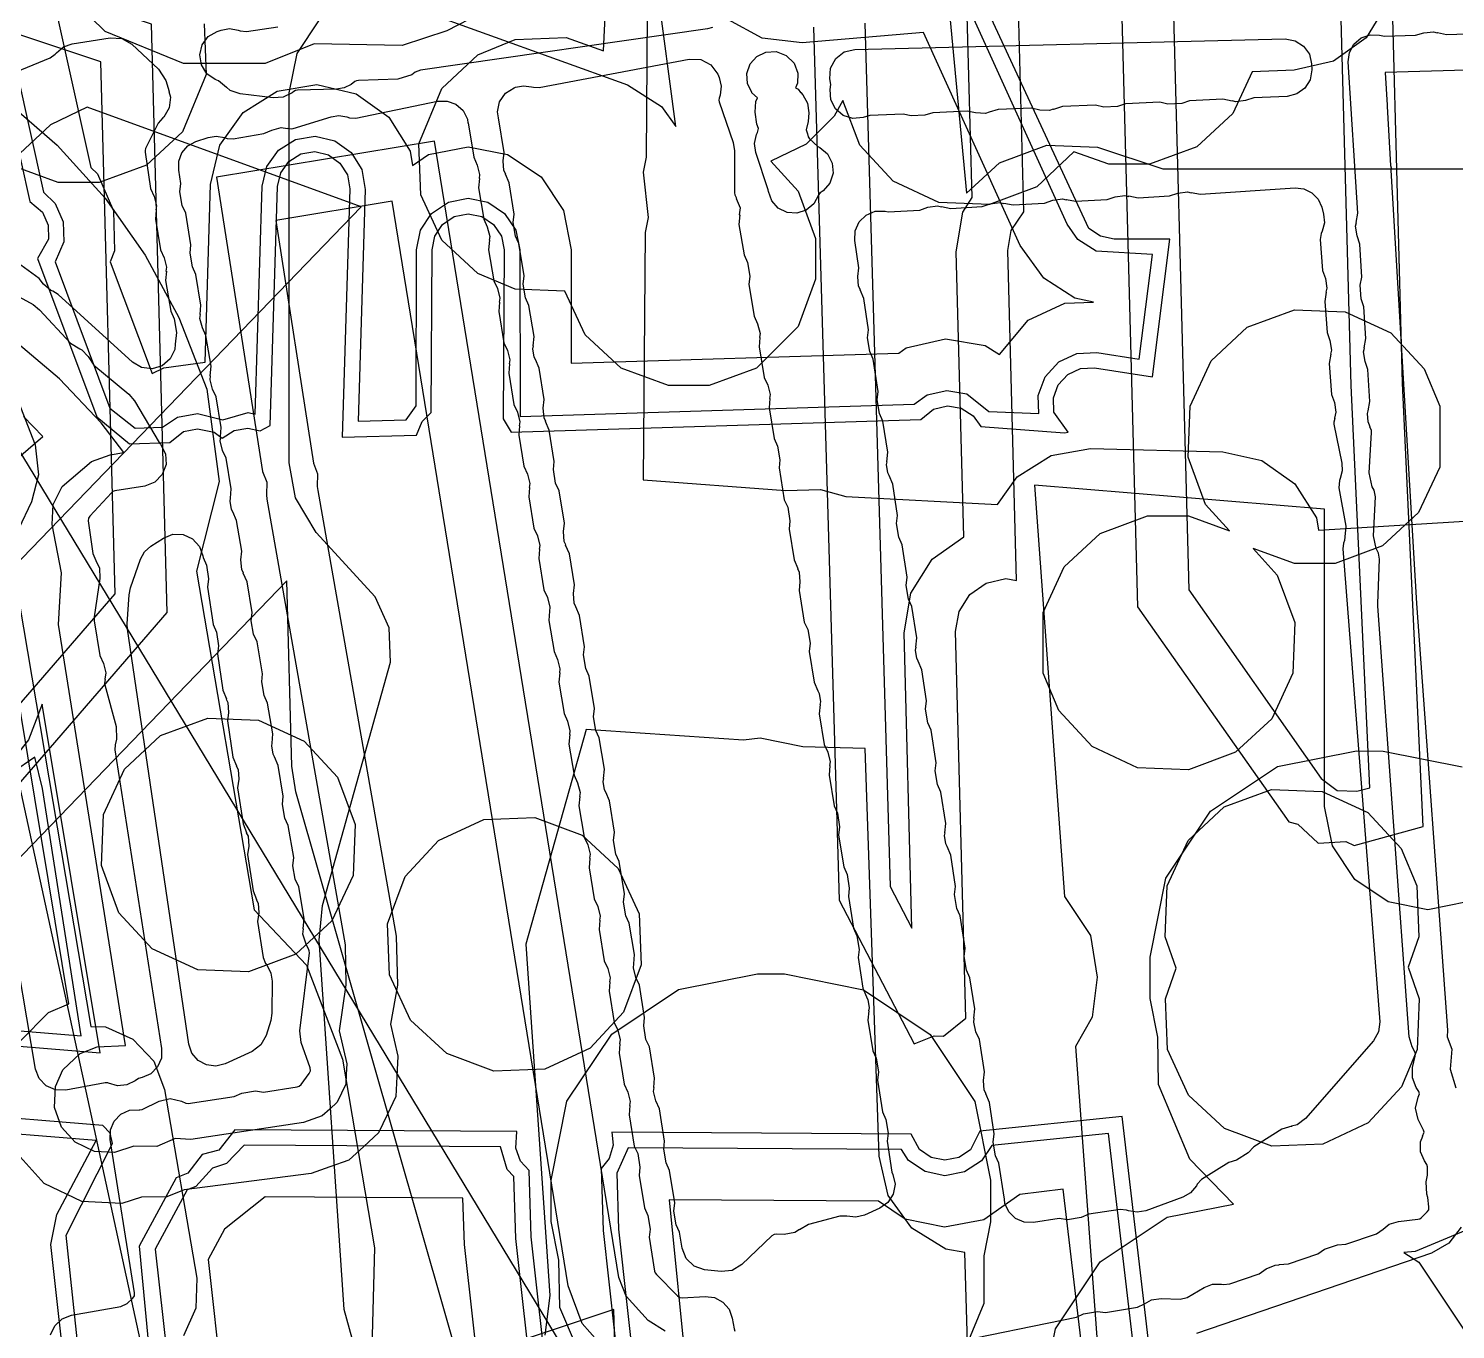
# Model space of a CAD drawing. Header units: metres. Extents: x 17722 to 17999, y 13535 to 15917.
# Drawn here: x 17746.73 to 17774.4, y 15858.62 to 15883.84 of the extents above; entities that cross this region are included whole.
import ezdxf

# ---------------------------------------------------------------- set-up
doc = ezdxf.new("R2010")
doc.units = ezdxf.units.M
doc.layers.add('AI_GREENING_EXCLUSIONS', color=1, linetype='Continuous')
doc.layers.add('AI_GREENING_LAWN', color=82, linetype='Continuous')

msp = doc.modelspace()

# ---------------------------------------------------------------- linework, layer by layer
at = {"layer": 'AI_GREENING_EXCLUSIONS'}
for points in [[(17758.756, 15888.823), (17758.708, 15881.349), (17758.647, 15881.058), (17758.747, 15880.179), (17758.686, 15879.888), (17758.649, 15875.089), (17761.408, 15874.882), (17762.088, 15874.903), (17762.576, 15874.77), (17765.524, 15874.616), (17765.9, 15875.148), (17766.559, 15875.565), (17767.324, 15875.699), (17769.89, 15875.635), (17770.651, 15875.464), (17771.289, 15875.015), (17771.707, 15874.356), (17771.748, 15874.115), (17786.562, 15875.025)], [(17761.95, 15883.87), (17762.448, 15866.945), (17763.907, 15864.16), (17764.291, 15864.312), (17764.475, 15864.306), (17764.909, 15864.652), (17764.709, 15872.151), (17764.775, 15872.536), (17764.983, 15872.866), (17765.301, 15873.091), (17765.682, 15873.178), (17765.89, 15873.142), (17765.719, 15879.54), (17765.785, 15879.925), (17766.035, 15880.285), (17765.838, 15887.658)], [(17762.947, 15883.942), (17763.44, 15867.205), (17763.862, 15866.401), (17763.709, 15872.125), (17763.841, 15872.894), (17764.257, 15873.554), (17764.867, 15873.985), (17764.719, 15879.514), (17764.851, 15880.283), (17765.027, 15880.563), (17764.839, 15887.631)], [(17767.838, 15887.711), (17768.24, 15872.631), (17771.17, 15868.459), (17771.349, 15868.413), (17771.741, 15868.048), (17772.275, 15868.081), (17772.442, 15868.002), (17773.777, 15868.371), (17773.378, 15876.965), (17773.183, 15884.281)], [(17768.837, 15887.738), (17769.232, 15872.959), (17771.802, 15869.299), (17772.108, 15869.071), (17772.489, 15869.053), (17772.741, 15869.122), (17772.379, 15876.919), (17772.183, 15884.254)], [(17745.172, 15887.591), (17746.748, 15880.486), (17746.996, 15880.278), (17747.106, 15880.028), (17747.112, 15879.755), (17746.898, 15879.38), (17748.049, 15876.311), (17748.682, 15875.79), (17749.464, 15875.814), (17749.732, 15876.027), (17750, 15876.08), (17750.326, 15876.013), (17750.48, 15875.9), (17750.712, 15876.048), (17750.981, 15876.095), (17751.22, 15876.041), (17751.413, 15876.145), (17751.557, 15880.776), (17751.619, 15881.042), (17751.778, 15881.264), (17752.009, 15881.409), (17752.279, 15881.454), (17752.545, 15881.392), (17752.767, 15881.233), (17752.912, 15881.002), (17752.957, 15880.732), (17752.807, 15875.916), (17754.254, 15875.96), (17754.361, 15876.225), (17754.536, 15876.396), (17754.553, 15879.549), (17754.606, 15879.817), (17754.758, 15880.044), (17754.985, 15880.196), (17755.253, 15880.249), (17755.52, 15880.196), (17755.748, 15880.044), (17755.899, 15879.817), (17755.953, 15879.549), (17755.931, 15876.275), (17756.088, 15876.016), (17764.031, 15876.258), (17764.282, 15876.463), (17764.549, 15876.524), (17764.819, 15876.479), (17765.05, 15876.335), (17765.2, 15876.124), (17766.824, 15876.004), (17766.889, 15876.014), (17766.617, 15876.406), (17766.606, 15876.679), (17766.7, 15876.935), (17766.884, 15877.136), (17767.132, 15877.251), (17767.405, 15877.263), (17768.528, 15877.088), (17768.866, 15879.76), (17767.785, 15879.76), (17767.517, 15879.813), (17767.29, 15879.965), (17764.893, 15885.132)], [(17745.486, 15887.559), (17747.016, 15880.666), (17747.242, 15880.45), (17747.399, 15880.093), (17747.408, 15879.703), (17747.243, 15879.315), (17748.305, 15876.481), (17748.791, 15876.094), (17749.327, 15876.11), (17749.617, 15876.304), (17750, 15876.38), (17750.492, 15876.257), (17750.989, 15876.395), (17751.12, 15876.365), (17751.258, 15880.785), (17751.346, 15881.165), (17751.572, 15881.483), (17751.903, 15881.689), (17752.288, 15881.754), (17752.668, 15881.666), (17752.986, 15881.439), (17753.192, 15881.108), (17753.257, 15880.723), (17753.117, 15876.226), (17754.054, 15876.254), (17754.246, 15876.524), (17754.253, 15879.549), (17754.329, 15879.932), (17754.545, 15880.256), (17754.87, 15880.473), (17755.253, 15880.549), (17755.635, 15880.473), (17755.96, 15880.256), (17756.176, 15879.932), (17756.253, 15879.549), (17756.26, 15876.322), (17763.905, 15876.555), (17764.159, 15876.736), (17764.54, 15876.824), (17764.925, 15876.76), (17765.352, 15876.418), (17766.324, 15876.376), (17766.309, 15876.725), (17766.443, 15877.091), (17766.708, 15877.379), (17767.061, 15877.543), (17767.451, 15877.559), (17768.269, 15877.432), (17768.526, 15879.46), (17767.434, 15879.524), (17767.078, 15879.753), (17766.875, 15880.046), (17764.707, 15884.816)], [(17746.53, 15887.472), (17747.934, 15881.145), (17748.061, 15881.024), (17748.375, 15880.309), (17748.392, 15879.529), (17748.31, 15879.317), (17749.122, 15877.153), (17749.35, 15877.261), (17750.151, 15877.37), (17750.258, 15880.816), (17750.434, 15881.577), (17750.888, 15882.212), (17751.55, 15882.625), (17752.319, 15882.753), (17753.08, 15882.577), (17753.715, 15882.124), (17754.128, 15881.462), (17754.173, 15881.187), (17754.487, 15881.397), (17755.253, 15881.549), (17756.018, 15881.397), (17756.667, 15880.963), (17757.1, 15880.314), (17757.253, 15879.549), (17757.253, 15877.352), (17763.605, 15877.546), (17763.749, 15877.648), (17764.51, 15877.824), (17765.279, 15877.695), (17765.557, 15877.522), (17766.118, 15878.186), (17766.826, 15878.515), (17767.384, 15878.538), (17767.02, 15878.612), (17766.42, 15878.999), (17765.964, 15879.633), (17764.088, 15883.761), (17761.732, 15883.566), (17760.956, 15883.654), (17760.293, 15884.016)], [(17746.679, 15886.646), (17747.429, 15886.682), (17758.341, 15882.746), (17759.002, 15882.332), (17759.279, 15881.942), (17758.923, 15884.621), (17758.972, 15885.4), (17759.317, 15886.1), (17759.903, 15886.615), (17760.641, 15886.867), (17761.42, 15886.817), (17761.73, 15886.665), (17762.327, 15886.843), (17763.103, 15886.763), (17763.79, 15886.392), (17764.282, 15885.787), (17764.505, 15885.039), (17764.918, 15880.648), (17765.558, 15881.237), (17766.475, 15881.578), (17767.462, 15881.539), (17768.728, 15881.118), (17775.82, 15881.118)], [(17753.052, 15858.256), (17752.848, 15859.009), (17752.36, 15866.164), (17752.429, 15866.839), (17753.75, 15871.555), (17753.72, 15872.219), (17753.448, 15872.825), (17752.308, 15874.072), (17751.904, 15874.74), (17751.784, 15875.421), (17751.784, 15882.592), (17751.937, 15883.357), (17752.37, 15884.006), (17753.019, 15884.44), (17753.838, 15884.581), (17753.853, 15886.199), (17748.293, 15885.252), (17747.513, 15885.273), (17746.801, 15885.592), (17746.264, 15886.159)], [(17742.934, 15885.744), (17750.815, 15849.538)], [(17755.495, 15884.133), (17754.841, 15883.798), (17753.973, 15883.513), (17752.269, 15883.547), (17751.317, 15883.165), (17749.733, 15883.165), (17748.211, 15883.785), (17747.067, 15884.908)], [(17743.647, 15865.858), (17749.416, 15872.521), (17749.111, 15883.927), (17746.427, 15884.816)], [(17773.082, 15884.325), (17772.67, 15883.663), (17772.036, 15883.208), (17771.276, 15883.031), (17770.464, 15883.004), (17770.086, 15882.196), (17769.387, 15881.549), (17768.47, 15881.208), (17767.678, 15881.208), (17767.003, 15881.448), (17766.285, 15880.773), (17765.368, 15880.432), (17764.382, 15880.471), (17763.5, 15880.88), (17762.853, 15881.579), (17762.521, 15882.447), (17762.353, 15882.141), (17761.813, 15881.601), (17761.123, 15881.272), (17761.653, 15880.69), (17761.994, 15879.773), (17761.994, 15878.981), (17761.653, 15878.064), (17760.847, 15877.258), (17759.93, 15876.917), (17759.138, 15876.917), (17758.221, 15877.258), (17757.522, 15877.905), (17757.129, 15878.749), (17756.167, 15878.788), (17755.444, 15879.09), (17754.745, 15879.737), (17754.336, 15880.619), (17754.297, 15881.605), (17754.745, 15882.681), (17755.444, 15883.328), (17756.167, 15883.63), (17757.153, 15883.669), (17757.881, 15883.407), (17757.92, 15884.203)], [(17743.194, 15866.862), (17748.406, 15872.882), (17748.13, 15883.198), (17746.403, 15883.77)], [(17750.132, 15883.934), (17750.171, 15882.948), (17749.71, 15881.841), (17749.011, 15881.194), (17748.094, 15880.853), (17747.302, 15880.853), (17746.385, 15881.194)], [(17764.512, 15846.042), (17741.813, 15883.459)], [(17764.512, 15846.042), (17741.813, 15883.459)], [(17781.348, 15883.23), (17773.04, 15882.991), (17773.078, 15882.357), (17773.082, 15882.342), (17773.079, 15882.326), (17773.147, 15881.182), (17773.158, 15881.137), (17773.152, 15881.093), (17773.647, 15872.691), (17774.253, 15864.424), (17774.243, 15864.292), (17774.332, 15864.051), (17774.3, 15863.665), (17774.414, 15863.305)], [(17746.134, 15882.565), (17747.279, 15881.58), (17748.209, 15880.549), (17748.987, 15879.447), (17749.643, 15878.236), (17750.183, 15876.851), (17750.421, 15875.062), (17749.986, 15873.323), (17751.102, 15866.757), (17752.117, 15865.685), (17752.814, 15863.862), (17753.438, 15860.204), (17753.384, 15858.254)], [(17736.475, 15863.088), (17753.178, 15880.382), (17747.861, 15882.315), (17747.154, 15881.973), (17738.474, 15873.874)], [(17759.077, 15858.586), (17758.746, 15858.793), (17758.316, 15859.263), (17758.179, 15859.629), (17754.6, 15881.658), (17750.37, 15880.96), (17751.267, 15875.254), (17751.346, 15875.044), (17751.339, 15874.799), (17751.351, 15874.718), (17751.351, 15874.718), (17752.869, 15866.077), (17752.882, 15865.298), (17752.752, 15864.408), (17752.898, 15863.767), (17752.898, 15863.767), (17752.898, 15863.767), (17752.898, 15863.767), (17752.889, 15863.572), (17752.879, 15863.378), (17752.879, 15863.378), (17752.879, 15863.378), (17752.796, 15863.201), (17752.713, 15863.025), (17752.713, 15863.025), (17752.713, 15863.025), (17752.569, 15862.893), (17752.424, 15862.762), (17752.424, 15862.762), (17752.424, 15862.762), (17752.241, 15862.696), (17752.057, 15862.63), (17752.057, 15862.63), (17752.057, 15862.63), (17752.057, 15862.63), (17749.873, 15862.302), (17749.571, 15862.319), (17749.212, 15862.168), (17748.765, 15862.176), (17748.391, 15862.049), (17748.002, 15862.069), (17747.629, 15862.249), (17747.364, 15862.543), (17747.227, 15862.925), (17747.248, 15863.33), (17747.39, 15863.651), (17747.729, 15863.972), (17748.058, 15864.097), (17748.604, 15864.128), (17747.304, 15872.285), (17747.366, 15873.286), (17747.184, 15874.223), (17747.206, 15874.612), (17747.376, 15874.964), (17747.945, 15875.445), (17748.312, 15875.579), (17748.574, 15875.619), (17748.132, 15876.196), (17747.325, 15877.048), (17746.41, 15877.826)], [(17758.06, 15858.065), (17757.465, 15858.737), (17757.192, 15859.468), (17753.776, 15880.494), (17751.523, 15880.116), (17752.255, 15875.415), (17752.333, 15875.209), (17752.325, 15874.963), (17752.337, 15874.886), (17753.855, 15866.245), (17753.882, 15865.296), (17753.746, 15864.54), (17753.887, 15863.916), (17753.887, 15863.916), (17753.887, 15863.916), (17753.887, 15863.916), (17753.868, 15863.526), (17753.85, 15863.136), (17753.85, 15863.136), (17753.85, 15863.136), (17753.684, 15862.783), (17753.517, 15862.43), (17753.517, 15862.43), (17753.517, 15862.43), (17753.229, 15862.168), (17752.94, 15861.905), (17752.94, 15861.905), (17752.94, 15861.905), (17752.573, 15861.773), (17752.206, 15861.641), (17752.206, 15861.641), (17752.206, 15861.641), (17752.206, 15861.641), (17749.743, 15861.327), (17749.409, 15861.188), (17748.92, 15861.185), (17748.536, 15861.06), (17747.757, 15861.099), (17747.032, 15861.447), (17746.505, 15862.03)], [(17746.482, 15876.734), (17746.854, 15875.77), (17746.922, 15875.189), (17746.783, 15874.666), (17746.281, 15873.604)], [(17746.577, 15875.565), (17747, 15875.931), (17746.626, 15876.321)], [(17774.631, 15866.911), (17773.866, 15866.758), (17773.1, 15866.911), (17772.451, 15867.344), (17772.018, 15867.993), (17771.866, 15868.758), (17771.866, 15874.521), (17766.236, 15874.985), (17766.822, 15867.012), (17767.327, 15866.255), (17767.454, 15865.447), (17767.359, 15864.674), (17767.036, 15864.103), (17767.865, 15852.832)], [(17755.294, 15857.233), (17751.908, 15869.045), (17751.831, 15869.543), (17751.736, 15873.131), (17739.913, 15860.89), (17739.914, 15854.172)], [(17746.542, 15872.72), (17747.937, 15864.492), (17748.218, 15864.485), (17748.752, 15864.246), (17749.155, 15863.821), (17749.364, 15863.274), (17749.988, 15859.616), (17749.971, 15859.03), (17749.733, 15858.496)], [(17746.561, 15864.21), (17747.11, 15864.763), (17747.506, 15864.934), (17746.316, 15872.128)], [(17745.363, 15864.206), (17748.114, 15863.98), (17746.992, 15870.74), (17746.727, 15870.05), (17746.559, 15869.835)], [(17765.068, 15853.965), (17764.887, 15860.115), (17764.52, 15860.175), (17763.857, 15860.586), (17763.401, 15861.22), (17763.223, 15861.98), (17762.954, 15869.881), (17761.745, 15869.917), (17760.915, 15870.085), (17760.596, 15870.044), (17757.54, 15870.254), (17756.374, 15866.092), (17756.838, 15859.281), (17756.738, 15858.507)], [(17745.366, 15864.506), (17747.744, 15864.312), (17746.997, 15869.108), (17746.851, 15869.713), (17746.414, 15869.416)], [(17766.342, 15857.1), (17766.646, 15858.631), (17767.514, 15859.928), (17768.811, 15860.796), (17770.1, 15861.052), (17770.1, 15861.052), (17769.251, 15861.922), (17768.647, 15863.367), (17768.631, 15864.287), (17768.482, 15865.037), (17768.482, 15865.839), (17768.786, 15867.37), (17769.654, 15868.667), (17770.951, 15869.535), (17772.482, 15869.839), (17773.004, 15869.834), (17774.535, 15869.53)], [(17747.794, 15857.282), (17747.456, 15860.447), (17748.354, 15862.225), (17748.31, 15862.425), (17748.167, 15862.571), (17745.323, 15862.806)], [(17769.975, 15845.4), (17767.937, 15862.747), (17765.18, 15862.465), (17764.998, 15862.102), (17764.77, 15861.952), (17764.502, 15861.9), (17764.234, 15861.955), (17764.008, 15862.108), (17763.845, 15862.404), (17758.038, 15862.444), (17758.065, 15862.194), (17757.987, 15861.932), (17757.833, 15861.743), (17757.87, 15860.541), (17758.204, 15857.554)], [(17747.496, 15857.249), (17747.158, 15860.264), (17747.272, 15860.85), (17748.04, 15862.281), (17745.309, 15862.506)], [(17756.813, 15857.398), (17756.476, 15860.413), (17756.434, 15861.7), (17756.269, 15861.88), (17756.176, 15862.137), (17756.199, 15862.456), (17750.728, 15862.493), (17750.418, 15862.097), (17750.092, 15862.013), (17749.815, 15861.648), (17749.587, 15861.56), (17748.872, 15860.236), (17749.162, 15857.166)], [(17756.515, 15857.365), (17756.178, 15860.38), (17756.137, 15861.588), (17756.013, 15861.724), (17755.882, 15862.158), (17750.908, 15862.192), (17750.568, 15861.838), (17750.294, 15861.744), (17749.974, 15861.394), (17749.802, 15861.328), (17749.181, 15860.176), (17749.483, 15857.471)], [(17769.643, 15845.678), (17767.674, 15862.419), (17765.412, 15862.187), (17765.209, 15861.888), (17764.883, 15861.674), (17764.5, 15861.6), (17764.118, 15861.679), (17763.795, 15861.898), (17763.658, 15862.106), (17758.356, 15862.142), (17758.136, 15861.649), (17758.17, 15860.562), (17758.502, 15857.587)], [(17768.492, 15847.025), (17766.796, 15861.337), (17765.953, 15861.237), (17765.259, 15860.747), (17764.493, 15860.6), (17763.729, 15860.757), (17763.211, 15861.109), (17759.153, 15861.136), (17759.496, 15857.698)], [(17755.521, 15857.254), (17755.184, 15860.269), (17755.15, 15861.163), (17751.316, 15861.189), (17750.528, 15860.567), (17750.209, 15859.976), (17750.477, 15857.583)], [(17774.514, 15860.601), (17774.277, 15860.292), (17773.939, 15860.096), (17769.38, 15858.544)], [(17775.066, 15860.735), (17773.621, 15860.131), (17773.406, 15860.115), (17773.692, 15859.923), (17774.56, 15858.626)], [(17758.306, 15851.261), (17758.079, 15859.005), (17753.239, 15857.385)]]:
    msp.add_lwpolyline(points, dxfattribs=at)
for points in [[(17769.559, 15874.616), (17769.218, 15875.533), (17769.257, 15876.519), (17769.666, 15877.401), (17770.365, 15878.048), (17771.282, 15878.389), (17772.268, 15878.35), (17773.15, 15877.941), (17773.797, 15877.242), (17774.099, 15876.519), (17774.099, 15875.339), (17773.69, 15874.457), (17772.991, 15873.81), (17772.074, 15873.469), (17771.282, 15873.469), (17770.482, 15873.761), (17770.947, 15873.245), (17771.288, 15872.328), (17771.249, 15871.342), (17770.84, 15870.46), (17770.141, 15869.813), (17769.224, 15869.472), (17768.238, 15869.511), (17767.356, 15869.92), (17766.709, 15870.619), (17766.407, 15871.342), (17766.407, 15872.522), (17766.816, 15873.404), (17767.515, 15874.051), (17768.432, 15874.392), (17769.224, 15874.392), (17770.024, 15874.1), (17769.559, 15874.616)], [(17752.718, 15869.326), (17753.059, 15868.409), (17753.02, 15867.423), (17752.611, 15866.541), (17751.912, 15865.894), (17750.995, 15865.553), (17750.009, 15865.592), (17749.127, 15866.001), (17748.48, 15866.7), (17748.139, 15867.617), (17748.178, 15868.603), (17748.587, 15869.485), (17749.286, 15870.132), (17750.203, 15870.473), (17751.189, 15870.434), (17752.071, 15870.025), (17752.718, 15869.326)], [(17769.919, 15868.749), (17770.836, 15869.09), (17771.822, 15869.051), (17772.704, 15868.642), (17773.351, 15867.943), (17773.653, 15867.22), (17773.692, 15866.234), (17773.487, 15865.642), (17773.7, 15865.031), (17773.661, 15864.045), (17773.359, 15863.322), (17772.712, 15862.623), (17771.83, 15862.214), (17770.844, 15862.175), (17769.927, 15862.516), (17769.228, 15863.163), (17768.819, 15864.045), (17768.78, 15865.031), (17768.985, 15865.623), (17768.772, 15866.234), (17768.811, 15867.22), (17769.22, 15868.102), (17769.919, 15868.749)], [(17757.463, 15868.205), (17758.162, 15867.558), (17758.571, 15866.676), (17758.61, 15865.69), (17758.269, 15864.773), (17757.622, 15864.074), (17756.74, 15863.665), (17755.754, 15863.626), (17754.837, 15863.967), (17754.138, 15864.614), (17753.729, 15865.496), (17753.69, 15866.482), (17754.031, 15867.399), (17754.678, 15868.098), (17755.56, 15868.507), (17756.546, 15868.546), (17757.463, 15868.205)], [(17759.335, 15865.212), (17760.866, 15865.516), (17761.388, 15865.511), (17762.919, 15865.207), (17764.216, 15864.339), (17765.084, 15863.042), (17765.388, 15861.511), (17765.388, 15860.705), (17765.257, 15860.046), (17765.257, 15859.121), (17764.594, 15857.535), (17763.45, 15856.412), (17762.005, 15855.808), (17760.344, 15855.792), (17758.822, 15856.412), (17757.678, 15857.535), (17757.031, 15859.044), (17757.015, 15859.964), (17756.866, 15860.714), (17756.866, 15861.516), (17757.17, 15863.047), (17758.038, 15864.344), (17759.335, 15865.212)]]:
    msp.add_lwpolyline(points, close=True, dxfattribs=at)
at = {"layer": 'AI_GREENING_LAWN'}
for points in [[(17759.996, 15883.862), (17759.893, 15883.836), (17754.332, 15883.033), (17754.228, 15882.992), (17754.16, 15882.946), (17753.892, 15882.858), (17753.125, 15882.835), (17753.09, 15882.829), (17753.058, 15882.812), (17752.984, 15882.758), (17752.85, 15882.689), (17752.702, 15882.663), (17751.94, 15882.644), (17751.903, 15882.637), (17751.87, 15882.619), (17751.838, 15882.594), (17751.665, 15882.509), (17751.473, 15882.496), (17750.83, 15882.575), (17750.635, 15882.642), (17750.567, 15882.704), (17750.564, 15882.7), (17750.408, 15882.826), (17750.348, 15882.852), (17750.184, 15882.965), (17750.078, 15883.134), (17750.046, 15883.33), (17750.093, 15883.524), (17750.212, 15883.684), (17750.384, 15883.784), (17750.46, 15883.811), (17750.625, 15883.838), (17750.625, 15883.838), (17750.79, 15883.809), (17750.834, 15883.793), (17750.954, 15883.782), (17751.561, 15883.876)], [(17764.524, 15858.342), (17767.054, 15858.855), (17767.188, 15858.92), (17767.461, 15858.967), (17767.619, 15858.95), (17768.236, 15859.052), (17768.371, 15859.115), (17768.511, 15859.195), (17768.696, 15859.221), (17769.062, 15859.205), (17769.199, 15859.239), (17769.53, 15859.436), (17769.693, 15859.498), (17769.868, 15859.5), (17769.906, 15859.494), (17770.026, 15859.504), (17770.595, 15859.699), (17770.731, 15859.792), (17770.906, 15859.868), (17770.982, 15859.87), (17770.982, 15859.876), (17771.164, 15859.891), (17771.733, 15860.086), (17771.865, 15860.177), (17772.119, 15860.263), (17772.279, 15860.272), (17772.871, 15860.474), (17773, 15860.562), (17773.119, 15860.658), (17773.3, 15860.714), (17773.672, 15860.755), (17773.711, 15860.765), (17773.743, 15860.788), (17773.856, 15860.897), (17773.885, 15860.942), (17773.89, 15860.996), (17773.866, 15861.177), (17773.847, 15861.241), (17773.834, 15861.482), (17773.86, 15861.614), (17773.859, 15861.773), (17773.85, 15861.819), (17773.804, 15861.887), (17773.729, 15862.064), (17773.726, 15862.256), (17773.77, 15862.367), (17773.763, 15862.37), (17773.795, 15862.445), (17773.784, 15862.483), (17773.682, 15862.693), (17773.631, 15862.908), (17773.678, 15863.124), (17773.709, 15863.191), (17773.693, 15863.233), (17773.642, 15863.311), (17773.568, 15863.499), (17773.574, 15863.701), (17773.626, 15863.921), (17773.629, 15863.964), (17773.615, 15864.005), (17773.567, 15864.096), (17773.508, 15864.296), (17772.899, 15872.639), (17772.898, 15872.696), (17772.933, 15873.552), (17772.909, 15873.67), (17772.866, 15873.758), (17772.815, 15874.003), (17772.855, 15874.762), (17772.825, 15874.893), (17772.79, 15874.955), (17772.729, 15875.227), (17772.778, 15876.01), (17772.775, 15876.048), (17772.745, 15876.118), (17772.749, 15876.119), (17772.71, 15876.213), (17772.7, 15876.376), (17772.714, 15876.43), (17772.712, 15876.431), (17772.745, 15876.61), (17772.704, 15877.228), (17772.65, 15877.384), (17772.623, 15877.572), (17772.641, 15877.647), (17772.634, 15877.648), (17772.667, 15877.828), (17772.627, 15878.445), (17772.574, 15878.597), (17772.557, 15878.864), (17772.59, 15879.022), (17772.549, 15879.663), (17772.495, 15879.819), (17772.468, 15880.007), (17772.486, 15880.082), (17772.479, 15880.083), (17772.513, 15880.262), (17772.326, 15883.193), (17772.348, 15883.375), (17772.435, 15883.538), (17772.575, 15883.657), (17772.749, 15883.718), (17772.933, 15883.713), (17773.028, 15883.692), (17773.632, 15883.71), (17773.789, 15883.759), (17773.978, 15883.779), (17774.052, 15883.759), (17774.054, 15883.765), (17774.232, 15883.726), (17774.835, 15883.744)], [(17746.483, 15882.999), (17747.148, 15883.271), (17747.245, 15883.342), (17747.266, 15883.368), (17747.403, 15883.483), (17747.572, 15883.543), (17748.309, 15883.663), (17748.534, 15883.648), (17748.729, 15883.536), (17749.247, 15883.055), (17749.386, 15882.835), (17749.451, 15882.62), (17749.444, 15882.618), (17749.478, 15882.507), (17749.453, 15882.302), (17749.348, 15882.124), (17749.329, 15882.111), (17749.241, 15882.005), (17748.997, 15881.514), (17748.986, 15881.479), (17748.986, 15881.442), (17749.092, 15880.738), (17749.163, 15880.582), (17749.207, 15880.4), (17749.197, 15880.325), (17749.203, 15880.325), (17749.188, 15880.143), (17749.287, 15879.547), (17749.357, 15879.398), (17749.403, 15879.213), (17749.392, 15879.137), (17749.399, 15879.137), (17749.384, 15878.955), (17749.483, 15878.359), (17749.551, 15878.214), (17749.595, 15877.95), (17749.57, 15877.722), (17749.567, 15877.722), (17749.563, 15877.621), (17749.473, 15877.437), (17749.317, 15877.304), (17749.121, 15877.245), (17748.918, 15877.27), (17748.742, 15877.374), (17747.298, 15878.687), (17747.196, 15878.748), (17747.159, 15878.761), (17747.019, 15878.885), (17746.934, 15878.994), (17746.36, 15879.407)], [(17747.154, 15858.515), (17747.234, 15858.693), (17747.375, 15858.827), (17747.557, 15858.897), (17748.515, 15859.062), (17748.642, 15859.125), (17748.749, 15859.227), (17748.779, 15859.273), (17748.784, 15859.329), (17748.307, 15862.303), (17748.313, 15862.49), (17748.386, 15862.661), (17748.517, 15862.794), (17748.687, 15862.869), (17748.873, 15862.877), (17748.884, 15862.876), (17748.929, 15862.887), (17749.262, 15863.046), (17749.476, 15863.095), (17749.691, 15863.046), (17749.778, 15863.005), (17749.824, 15863.003), (17750.713, 15863.138), (17750.86, 15863.203), (17751.125, 15863.243), (17751.284, 15863.223), (17751.934, 15863.321), (17751.934, 15863.321), (17751.977, 15863.337), (17752.012, 15863.368), (17752.172, 15863.585), (17752.193, 15863.636), (17752.188, 15863.692), (17752.015, 15864.181), (17751.99, 15864.408), (17752.174, 15865.919), (17752.172, 15865.959), (17752.157, 15865.996), (17752.115, 15866.067), (17752.046, 15866.282), (17752.061, 15866.385), (17752.051, 15866.386), (17752.071, 15866.584), (17751.966, 15867.202), (17751.898, 15867.348), (17751.853, 15867.611), (17751.87, 15867.771), (17751.765, 15868.389), (17751.697, 15868.535), (17751.652, 15868.799), (17751.668, 15868.958), (17751.569, 15869.553), (17751.495, 15869.721), (17751.497, 15869.722), (17751.471, 15869.771), (17751.444, 15869.932), (17751.452, 15869.987), (17751.45, 15869.987), (17751.464, 15870.169), (17751.362, 15870.764), (17751.294, 15870.909), (17751.249, 15871.173), (17751.265, 15871.333), (17751.16, 15871.95), (17751.092, 15872.096), (17751.047, 15872.36), (17751.064, 15872.52), (17750.964, 15873.115), (17750.89, 15873.282), (17750.896, 15873.285), (17750.862, 15873.353), (17750.845, 15873.542), (17750.862, 15873.707), (17750.762, 15874.302), (17750.689, 15874.469), (17750.691, 15874.47), (17750.665, 15874.519), (17750.637, 15874.68), (17750.646, 15874.736), (17750.644, 15874.736), (17750.658, 15874.917), (17750.559, 15875.511), (17750.489, 15875.661), (17750.443, 15875.845), (17750.454, 15875.921), (17750.447, 15875.922), (17750.462, 15876.104), (17750.363, 15876.699), (17750.293, 15876.849), (17750.247, 15877.033), (17750.257, 15877.109), (17750.251, 15877.11), (17750.266, 15877.292), (17750.167, 15877.887), (17750.097, 15878.037), (17750.051, 15878.221), (17750.061, 15878.297), (17750.055, 15878.298), (17750.07, 15878.48), (17749.971, 15879.075), (17749.903, 15879.221), (17749.859, 15879.485), (17749.876, 15879.645), (17749.774, 15880.263), (17749.707, 15880.409), (17749.663, 15880.673), (17749.68, 15880.833), (17749.638, 15881.093), (17749.64, 15881.268), (17749.702, 15881.432), (17749.817, 15881.564), (17749.971, 15881.648), (17750.208, 15881.728), (17750.368, 15881.755), (17750.529, 15881.728), (17750.578, 15881.711), (17750.698, 15881.702), (17751.293, 15881.803), (17751.443, 15881.873), (17751.627, 15881.919), (17751.747, 15881.903), (17751.749, 15881.91), (17751.825, 15881.897), (17751.862, 15881.902), (17752.594, 15882.13), (17752.747, 15882.152), (17752.899, 15882.127), (17752.95, 15882.11), (17753.077, 15882.103), (17754.658, 15882.432), (17754.843, 15882.435), (17755.016, 15882.372), (17755.155, 15882.249), (17755.239, 15882.084), (17755.247, 15882.009), (17755.252, 15882.01), (17755.361, 15881.344), (17755.431, 15881.194), (17755.476, 15881.009), (17755.465, 15880.933), (17755.472, 15880.933), (17755.456, 15880.751), (17755.556, 15880.146), (17755.625, 15879.996), (17755.671, 15879.811), (17755.66, 15879.735), (17755.666, 15879.735), (17755.651, 15879.553), (17755.751, 15878.948), (17755.82, 15878.798), (17755.865, 15878.613), (17755.855, 15878.537), (17755.861, 15878.537), (17755.846, 15878.355), (17755.945, 15877.75), (17756.015, 15877.6), (17756.06, 15877.415), (17756.049, 15877.339), (17756.056, 15877.339), (17756.04, 15877.157), (17756.14, 15876.552), (17756.209, 15876.402), (17756.255, 15876.217), (17756.244, 15876.141), (17756.25, 15876.141), (17756.235, 15875.959), (17756.335, 15875.354), (17756.404, 15875.204), (17756.449, 15875.019), (17756.439, 15874.943), (17756.445, 15874.943), (17756.43, 15874.761), (17756.529, 15874.156), (17756.599, 15874.006), (17756.644, 15873.821), (17756.633, 15873.745), (17756.64, 15873.745), (17756.624, 15873.563), (17756.724, 15872.958), (17756.793, 15872.808), (17756.839, 15872.623), (17756.828, 15872.547), (17756.834, 15872.547), (17756.819, 15872.365), (17756.919, 15871.76), (17756.988, 15871.61), (17757.033, 15871.425), (17757.023, 15871.349), (17757.029, 15871.349), (17757.014, 15871.166), (17757.113, 15870.562), (17757.183, 15870.412), (17757.228, 15870.227), (17757.217, 15870.151), (17757.224, 15870.151), (17757.208, 15869.968), (17757.308, 15869.364), (17757.377, 15869.214), (17757.423, 15869.029), (17757.412, 15868.953), (17757.419, 15868.953), (17757.403, 15868.77), (17757.503, 15868.166), (17757.572, 15868.016), (17757.617, 15867.831), (17757.607, 15867.755), (17757.613, 15867.754), (17757.598, 15867.572), (17757.697, 15866.967), (17757.767, 15866.818), (17757.812, 15866.633), (17757.801, 15866.557), (17757.808, 15866.556), (17757.792, 15866.374), (17757.892, 15865.769), (17757.961, 15865.619), (17758.007, 15865.435), (17757.996, 15865.359), (17758.003, 15865.358), (17757.987, 15865.176), (17758.087, 15864.571), (17758.156, 15864.421), (17758.201, 15864.237), (17758.191, 15864.161), (17758.197, 15864.16), (17758.182, 15863.978), (17758.281, 15863.373), (17758.351, 15863.223), (17758.396, 15863.039), (17758.385, 15862.963), (17758.392, 15862.962), (17758.376, 15862.78), (17758.476, 15862.175), (17758.543, 15862.03), (17758.586, 15861.765), (17758.569, 15861.606), (17758.671, 15860.978), (17758.738, 15860.832), (17758.781, 15860.567), (17758.763, 15860.408), (17758.87, 15859.751), (17758.882, 15859.715), (17758.904, 15859.685), (17759.316, 15859.269), (17759.358, 15859.242), (17759.407, 15859.234), (17759.853, 15859.261), (17760.034, 15859.238), (17760.195, 15859.152), (17760.315, 15859.013), (17760.376, 15858.841), (17760.41, 15858.629), (17760.427, 15858.585)], [(17745.984, 15878.945), (17746.815, 15878.488), (17746.941, 15878.39), (17747.54, 15877.741), (17747.723, 15877.633), (17747.72, 15877.628), (17747.757, 15877.611), (17747.885, 15877.48), (17747.994, 15877.316), (17748.67, 15876.752), (17748.78, 15876.623), (17749.26, 15875.814), (17749.286, 15875.783), (17749.382, 15875.598), (17749.395, 15875.39), (17749.321, 15875.194), (17749.174, 15875.046), (17748.979, 15874.971), (17748.402, 15874.879), (17748.364, 15874.866), (17748.333, 15874.842), (17747.913, 15874.39), (17747.887, 15874.346), (17747.882, 15874.294), (17747.971, 15873.663), (17748.051, 15873.48), (17748.049, 15873.479), (17748.099, 15873.383), (17748.111, 15873.178), (17748.001, 15872.433), (17748.001, 15872.358), (17748.11, 15871.683), (17748.179, 15871.532), (17748.224, 15871.349), (17748.206, 15871.225), (17748.213, 15871.223), (17748.199, 15871.151), (17748.204, 15871.115), (17748.425, 15870.312), (17748.429, 15870.063), (17748.403, 15869.954), (17748.4, 15869.858), (17749.308, 15864.066), (17749.303, 15863.88), (17749.23, 15863.71), (17749.1, 15863.578), (17748.931, 15863.502), (17748.86, 15863.485), (17748.797, 15863.439), (17748.633, 15863.36), (17748.452, 15863.345), (17748.278, 15863.395), (17748.263, 15863.403), (17748.212, 15863.404), (17747.446, 15863.26), (17747.249, 15863.263), (17747.068, 15863.341), (17746.932, 15863.484), (17746.861, 15863.668), (17745.361, 15872.509)]]:
    msp.add_lwpolyline(points, dxfattribs=at)
for points in [[(17771.615, 15883.153), (17771.618, 15883.039), (17771.586, 15882.849), (17771.485, 15882.685), (17771.329, 15882.572), (17771.142, 15882.526), (17770.491, 15882.495), (17770.334, 15882.443), (17770.146, 15882.419), (17770.072, 15882.439), (17770.07, 15882.432), (17769.891, 15882.468), (17769.246, 15882.438), (17769.094, 15882.388), (17768.826, 15882.375), (17768.67, 15882.411), (17768.002, 15882.38), (17767.849, 15882.33), (17767.581, 15882.318), (17767.425, 15882.354), (17766.78, 15882.326), (17766.605, 15882.273), (17766.603, 15882.28), (17766.531, 15882.253), (17766.341, 15882.26), (17766.18, 15882.297), (17765.535, 15882.269), (17765.36, 15882.216), (17765.359, 15882.222), (17765.286, 15882.196), (17765.097, 15882.203), (17764.935, 15882.24), (17764.267, 15882.209), (17764.114, 15882.159), (17763.847, 15882.147), (17763.69, 15882.183), (17763.046, 15882.154), (17762.913, 15882.115), (17762.717, 15882.097), (17762.529, 15882.156), (17762.378, 15882.283), (17762.288, 15882.459), (17762.274, 15882.656), (17762.286, 15882.758), (17762.271, 15882.864), (17762.285, 15883.074), (17762.383, 15883.259), (17762.549, 15883.387), (17762.753, 15883.436), (17771.103, 15883.638), (17771.295, 15883.605), (17771.459, 15883.501), (17771.572, 15883.342), (17771.615, 15883.153)], [(17756.633, 15882.698), (17759.543, 15883.247), (17759.766, 15883.239), (17759.963, 15883.134), (17760.095, 15882.955), (17760.121, 15882.893), (17760.161, 15882.724), (17760.141, 15882.55), (17760.123, 15882.491), (17760.118, 15882.454), (17760.125, 15882.417), (17760.394, 15881.631), (17760.421, 15881.467), (17760.417, 15880.655), (17760.423, 15880.618), (17760.458, 15880.549), (17760.454, 15880.547), (17760.527, 15880.367), (17760.513, 15880.228), (17760.522, 15880.228), (17760.506, 15880.043), (17760.604, 15879.451), (17760.672, 15879.305), (17760.715, 15879.041), (17760.698, 15878.881), (17760.799, 15878.265), (17760.869, 15878.114), (17760.915, 15877.93), (17760.904, 15877.854), (17760.91, 15877.853), (17760.895, 15877.671), (17760.994, 15877.078), (17761.064, 15876.928), (17761.11, 15876.744), (17761.099, 15876.668), (17761.105, 15876.667), (17761.09, 15876.485), (17761.189, 15875.892), (17761.256, 15875.746), (17761.3, 15875.482), (17761.283, 15875.322), (17761.384, 15874.705), (17761.452, 15874.56), (17761.495, 15874.295), (17761.477, 15874.136), (17761.574, 15873.542), (17761.646, 15873.374), (17761.64, 15873.372), (17761.675, 15873.303), (17761.69, 15873.114), (17761.673, 15872.949), (17761.774, 15872.333), (17761.841, 15872.187), (17761.885, 15871.922), (17761.867, 15871.763), (17761.964, 15871.169), (17762.036, 15871.002), (17762.034, 15871.001), (17762.06, 15870.952), (17762.087, 15870.79), (17762.077, 15870.735), (17762.08, 15870.735), (17762.065, 15870.554), (17762.161, 15869.961), (17762.23, 15869.811), (17762.275, 15869.626), (17762.264, 15869.55), (17762.27, 15869.55), (17762.254, 15869.368), (17762.35, 15868.774), (17762.416, 15868.628), (17762.458, 15868.363), (17762.44, 15868.204), (17762.538, 15867.587), (17762.605, 15867.44), (17762.647, 15867.176), (17762.628, 15867.016), (17762.726, 15866.399), (17762.793, 15866.253), (17762.835, 15865.988), (17762.816, 15865.829), (17762.909, 15865.235), (17762.981, 15865.066), (17762.979, 15865.065), (17763.004, 15865.016), (17763.03, 15864.855), (17763.021, 15864.8), (17763.023, 15864.8), (17763.007, 15864.618), (17763.102, 15864.024), (17763.169, 15863.878), (17763.211, 15863.613), (17763.193, 15863.454), (17763.291, 15862.837), (17763.357, 15862.691), (17763.399, 15862.426), (17763.381, 15862.267), (17763.474, 15861.672), (17763.494, 15861.624), (17763.534, 15861.435), (17763.5, 15861.245), (17763.396, 15861.082), (17763.238, 15860.971), (17762.939, 15860.838), (17762.771, 15860.796), (17762.598, 15860.815), (17762.591, 15860.817), (17762.46, 15860.818), (17761.855, 15860.656), (17761.683, 15860.554), (17761.681, 15860.557), (17761.592, 15860.498), (17761.385, 15860.462), (17761.234, 15860.469), (17761.187, 15860.461), (17761.147, 15860.436), (17760.56, 15859.877), (17760.374, 15859.764), (17760.158, 15859.742), (17759.839, 15859.778), (17759.637, 15859.848), (17759.482, 15859.995), (17759.403, 15860.194), (17759.353, 15860.503), (17759.285, 15860.649), (17759.242, 15860.914), (17759.26, 15861.073), (17759.158, 15861.701), (17759.091, 15861.847), (17759.048, 15862.112), (17759.065, 15862.271), (17758.963, 15862.899), (17758.894, 15863.05), (17758.849, 15863.234), (17758.859, 15863.31), (17758.853, 15863.311), (17758.868, 15863.493), (17758.769, 15864.098), (17758.702, 15864.243), (17758.658, 15864.508), (17758.676, 15864.667), (17758.574, 15865.295), (17758.505, 15865.446), (17758.459, 15865.63), (17758.47, 15865.706), (17758.464, 15865.707), (17758.479, 15865.889), (17758.379, 15866.494), (17758.312, 15866.639), (17758.269, 15866.904), (17758.287, 15867.064), (17758.185, 15867.692), (17758.117, 15867.837), (17758.075, 15868.102), (17758.092, 15868.261), (17757.995, 15868.867), (17757.923, 15869.034), (17757.925, 15869.035), (17757.899, 15869.084), (17757.873, 15869.246), (17757.882, 15869.301), (17757.88, 15869.301), (17757.895, 15869.483), (17757.795, 15870.088), (17757.728, 15870.233), (17757.685, 15870.498), (17757.703, 15870.658), (17757.601, 15871.286), (17757.533, 15871.432), (17757.491, 15871.696), (17757.508, 15871.855), (17757.411, 15872.461), (17757.339, 15872.629), (17757.345, 15872.631), (17757.311, 15872.7), (17757.295, 15872.889), (17757.314, 15873.053), (17757.216, 15873.659), (17757.144, 15873.827), (17757.15, 15873.829), (17757.116, 15873.898), (17757.101, 15874.087), (17757.119, 15874.252), (17757.017, 15874.88), (17756.949, 15875.026), (17756.907, 15875.29), (17756.924, 15875.449), (17756.827, 15876.055), (17756.755, 15876.223), (17756.761, 15876.225), (17756.727, 15876.294), (17756.711, 15876.483), (17756.73, 15876.647), (17756.632, 15877.253), (17756.56, 15877.421), (17756.562, 15877.422), (17756.536, 15877.471), (17756.51, 15877.632), (17756.519, 15877.687), (17756.517, 15877.687), (17756.532, 15877.869), (17756.433, 15878.474), (17756.366, 15878.619), (17756.322, 15878.884), (17756.34, 15879.044), (17756.238, 15879.672), (17756.171, 15879.818), (17756.128, 15880.082), (17756.146, 15880.242), (17756.048, 15880.847), (17755.976, 15881.015), (17755.982, 15881.017), (17755.948, 15881.086), (17755.933, 15881.275), (17755.951, 15881.44), (17755.844, 15882.106), (17755.845, 15882.107), (17755.821, 15882.223), (17755.862, 15882.42), (17755.977, 15882.586), (17756.148, 15882.692), (17756.172, 15882.701), (17756.327, 15882.732), (17756.484, 15882.713), (17756.519, 15882.703), (17756.633, 15882.698)], [(17761.575, 15883.17), (17761.65, 15882.973), (17761.65, 15882.969), (17761.643, 15882.782), (17761.604, 15882.693), (17761.653, 15882.664), (17761.7, 15882.598), (17761.706, 15882.603), (17761.746, 15882.554), (17761.835, 15882.392), (17761.859, 15882.209), (17761.85, 15882.035), (17761.807, 15881.876), (17761.836, 15881.802), (17761.846, 15881.744), (17761.875, 15881.702), (17762.036, 15881.556), (17762.073, 15881.536), (17762.226, 15881.409), (17762.317, 15881.232), (17762.332, 15881.034), (17762.269, 15880.845), (17762.137, 15880.697), (17762.082, 15880.655), (17762.05, 15880.619), (17762.047, 15880.609), (17761.957, 15880.442), (17761.81, 15880.32), (17761.629, 15880.263), (17761.439, 15880.277), (17761.268, 15880.361), (17761.141, 15880.503), (17761.076, 15880.682), (17761.071, 15880.713), (17760.832, 15881.436), (17760.807, 15881.614), (17760.846, 15881.789), (17760.863, 15881.828), (17760.888, 15881.902), (17760.856, 15881.987), (17760.821, 15882.22), (17760.832, 15882.424), (17760.867, 15882.494), (17760.757, 15882.594), (17760.754, 15882.598), (17760.669, 15882.774), (17760.658, 15882.969), (17760.723, 15883.154), (17760.854, 15883.299), (17761.03, 15883.383), (17761.225, 15883.393), (17761.228, 15883.393), (17761.425, 15883.319), (17761.575, 15883.17)], [(17764.357, 15880.401), (17764.432, 15880.382), (17764.433, 15880.388), (17764.613, 15880.354), (17765.225, 15880.39), (17765.381, 15880.443), (17765.569, 15880.469), (17765.644, 15880.45), (17765.645, 15880.457), (17765.824, 15880.423), (17766.436, 15880.458), (17766.593, 15880.512), (17766.781, 15880.538), (17766.855, 15880.519), (17766.857, 15880.525), (17767.036, 15880.491), (17767.648, 15880.527), (17767.804, 15880.58), (17767.992, 15880.606), (17768.067, 15880.587), (17768.068, 15880.594), (17768.248, 15880.559), (17768.859, 15880.595), (17769.016, 15880.649), (17769.204, 15880.675), (17769.277, 15880.656), (17769.278, 15880.663), (17769.46, 15880.629), (17771.294, 15880.75), (17771.464, 15880.732), (17771.619, 15880.657), (17771.739, 15880.535), (17771.81, 15880.379), (17771.846, 15880.242), (17771.861, 15880.074), (17771.819, 15879.911), (17771.801, 15879.87), (17771.78, 15879.751), (17771.825, 15879.149), (17771.881, 15878.994), (17771.91, 15878.806), (17771.892, 15878.731), (17771.899, 15878.73), (17771.868, 15878.55), (17771.913, 15877.948), (17771.968, 15877.793), (17771.997, 15877.605), (17771.98, 15877.53), (17771.986, 15877.529), (17771.955, 15877.349), (17772, 15876.747), (17772.056, 15876.592), (17772.085, 15876.404), (17772.057, 15876.285), (17772.064, 15876.283), (17772.044, 15876.209), (17772.046, 15876.172), (17772.201, 15875.412), (17772.208, 15875.263), (17772.171, 15875.117), (17772.154, 15875.077), (17772.139, 15874.936), (17772.281, 15874.192), (17772.255, 15873.915), (17772.234, 15873.861), (17772.218, 15873.752), (17772.937, 15864.584), (17772.913, 15864.387), (17772.814, 15864.215), (17771.495, 15862.711), (17771.331, 15862.588), (17771.227, 15862.564), (17771.228, 15862.561), (17771.038, 15862.504), (17770.494, 15862.162), (17770.386, 15862.043), (17770.159, 15861.9), (17770.006, 15861.855), (17769.481, 15861.526), (17769.397, 15861.439), (17769.379, 15861.406), (17769.267, 15861.271), (17769.116, 15861.183), (17768.401, 15860.922), (17768.23, 15860.891), (17768.06, 15860.92), (17768.022, 15860.934), (17767.902, 15860.946), (17767.29, 15860.853), (17767.144, 15860.788), (17766.878, 15860.748), (17766.719, 15860.768), (17766.219, 15860.693), (17766.037, 15860.7), (17765.869, 15860.771), (17765.738, 15860.898), (17765.661, 15861.063), (17765.655, 15861.147), (17765.547, 15861.842), (17765.48, 15861.988), (17765.439, 15862.253), (17765.458, 15862.412), (17765.364, 15863.018), (17765.293, 15863.186), (17765.299, 15863.189), (17765.265, 15863.257), (17765.251, 15863.447), (17765.27, 15863.612), (17765.172, 15864.24), (17765.103, 15864.391), (17765.059, 15864.576), (17765.07, 15864.651), (17765.064, 15864.652), (17765.08, 15864.834), (17764.985, 15865.439), (17764.918, 15865.585), (17764.877, 15865.85), (17764.895, 15866.01), (17764.797, 15866.638), (17764.731, 15866.784), (17764.689, 15867.049), (17764.708, 15867.208), (17764.615, 15867.814), (17764.543, 15867.982), (17764.546, 15867.983), (17764.52, 15868.033), (17764.495, 15868.194), (17764.504, 15868.249), (17764.502, 15868.249), (17764.518, 15868.431), (17764.422, 15869.036), (17764.356, 15869.182), (17764.314, 15869.447), (17764.333, 15869.607), (17764.235, 15870.235), (17764.168, 15870.381), (17764.127, 15870.646), (17764.146, 15870.805), (17764.052, 15871.411), (17763.981, 15871.579), (17763.983, 15871.58), (17763.957, 15871.63), (17763.932, 15871.791), (17763.942, 15871.846), (17763.939, 15871.846), (17763.956, 15872.028), (17763.86, 15872.633), (17763.794, 15872.779), (17763.752, 15873.044), (17763.771, 15873.204), (17763.672, 15873.832), (17763.606, 15873.979), (17763.565, 15874.244), (17763.583, 15874.403), (17763.49, 15875.008), (17763.419, 15875.177), (17763.421, 15875.178), (17763.395, 15875.227), (17763.37, 15875.388), (17763.379, 15875.443), (17763.377, 15875.443), (17763.393, 15875.625), (17763.298, 15876.231), (17763.231, 15876.376), (17763.19, 15876.641), (17763.208, 15876.801), (17763.11, 15877.429), (17763.044, 15877.576), (17763.002, 15877.841), (17763.021, 15878), (17762.928, 15878.605), (17762.856, 15878.774), (17762.862, 15878.776), (17762.828, 15878.845), (17762.814, 15879.035), (17762.834, 15879.199), (17762.752, 15879.73), (17762.759, 15879.92), (17762.837, 15880.093), (17762.973, 15880.225), (17763.15, 15880.297), (17763.34, 15880.297), (17763.401, 15880.286), (17764.013, 15880.321), (17764.169, 15880.375), (17764.357, 15880.401)], [(17750.561, 15870.842), (17750.594, 15870.773), (17750.607, 15870.583), (17750.587, 15870.419), (17750.691, 15869.717), (17750.761, 15869.548), (17750.755, 15869.546), (17750.789, 15869.476), (17750.802, 15869.287), (17750.782, 15869.123), (17750.886, 15868.42), (17750.956, 15868.252), (17750.95, 15868.249), (17750.983, 15868.18), (17750.996, 15867.991), (17750.976, 15867.826), (17751.08, 15867.124), (17751.15, 15866.955), (17751.144, 15866.953), (17751.178, 15866.884), (17751.191, 15866.694), (17751.17, 15866.53), (17751.275, 15865.828), (17751.321, 15865.716), (17751.353, 15865.674), (17751.427, 15865.53), (17751.452, 15865.371), (17751.447, 15864.753), (17751.425, 15864.61), (17751.336, 15864.319), (17751.234, 15864.136), (17751.066, 15864.011), (17750.539, 15863.77), (17750.36, 15863.725), (17750.177, 15863.749), (17750.015, 15863.837), (17749.896, 15863.977), (17749.836, 15864.151), (17748.647, 15872.199), (17748.642, 15872.302), (17748.675, 15872.861), (17748.702, 15872.998), (17748.897, 15873.551), (17748.976, 15873.695), (17749.098, 15873.805), (17749.343, 15873.963), (17749.527, 15874.035), (17749.725, 15874.03), (17749.906, 15873.948), (17750.041, 15873.802), (17750.108, 15873.616), (17750.113, 15873.583), (17750.178, 15873.436), (17750.218, 15873.171), (17750.198, 15873.012), (17750.307, 15872.286), (17750.373, 15872.14), (17750.412, 15871.874), (17750.393, 15871.715), (17750.497, 15871.013), (17750.567, 15870.844), (17750.561, 15870.842)]]:
    msp.add_lwpolyline(points, close=True, dxfattribs=at)

doc.saveas('drawing.dxf')
